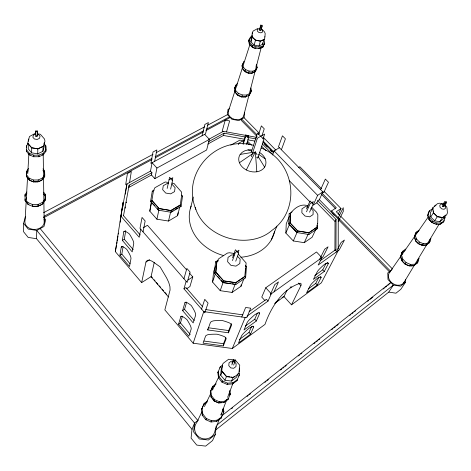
<?xml version="1.0" encoding="UTF-8"?>
<svg xmlns="http://www.w3.org/2000/svg" width="471" height="471" viewBox="0 0 471 471"><rect width="100%" height="100%" fill="white"/><g stroke="black" fill="none" stroke-linecap="round" stroke-linejoin="round"><path stroke-width="0.71" d="M338.219 249.194L338.26 217.743L343.259 207.687L343.271 211.455L338.255 221.488M25.422 216.572L23.579 223.354L23.55 231.726L28.183 237.437L36.555 238.709L192.009 429.352L191.067 438.107L196.731 445.089L205.668 446.102L212.545 440.579L215.371 434.445L216.112 426.302M334.922 250.755L335.04 221.464L336.064 219.392L317.795 200.693L319.362 199.663L322.882 191.903L317.613 195.347L313.18 205.221L316.836 202.813L317.795 200.693M335.446 250.472L335.97 249.459L336.064 219.392M26.935 191.98L25.045 194.641L25.034 196.342L26.924 193.687M45.934 149.725L45.881 151.297L43.409 154.718L38.981 156.725L33.777 156.761L29.214 154.806L26.535 151.397L26.547 149.819L29.231 153.228L33.8 155.189L39.016 155.153L43.462 153.146L45.934 149.725L45.805 145.822L44.015 143.578M26.47 147.47L26.476 145.88L28.172 143.62M42.973 168.895L44.639 171.014L44.704 176.413C41.619 183.814 29.979 183.961 26.664 176.666L26.612 171.232L28.578 168.524M26.612 171.232L26.664 176.666L27.412 177.337M43.603 192.18L45.198 194.235L45.269 200.163L42.696 203.908C38.328 207.269 32.434 207.24 27.889 204.255L25.104 200.605L25.11 198.903L27.907 202.559L27.889 204.255L28.884 204.691M29.231 153.228L29.214 154.806L30.474 154.865M26.676 174.976L29.173 178.203L29.155 179.887L33.406 181.706L38.263 181.629L42.396 179.686L42.449 178.014L44.757 174.741M44.274 142.477L44.139 146.769L42.896 151.332L37.721 153.858L31.634 152.828L31.704 147.817L27.659 143.402L28.908 139.075M32.976 206.439L32.646 206.292L32.676 204.608L27.907 202.559M29.173 178.203L33.435 180.028L33.671 182.065M33.777 156.761L33.8 155.189M316.948 225.073L316.901 227.24L317.495 228.606L308.911 234.487L296.907 232.55L288.699 223.919L289.147 213.81L292.032 211.926M317.595 223.542L317.495 228.606L316.047 228.906L312.114 237.26L304.248 242.683L293.298 240.94L285.832 233.033L286.262 223.737L289.559 215.877M317.69 223.678L317.854 214.77L316.536 212.215L311.784 207.322M35.843 132.481L35.878 130.485L37.256 132.08L37.156 136.731L36.473 135.936M37.721 153.858L37.833 148.86L43.603 146.116L44.951 141.176L44.562 139.104L41.071 135.065L40.117 134.223L37.315 133.74M36.555 238.709L36.762 230.419L43.968 226.498L45.687 219.727L43.809 217.467M42.449 178.014L38.304 179.957L37.904 182M38.981 156.725L39.016 155.153M45.334 198.474L42.749 202.224L38.116 204.479L38.074 206.163L32.646 206.292M42.896 151.332L43.049 146.34M43.462 153.146L43.409 154.718L42.06 154.788M42.749 202.224L42.696 203.908L37.639 206.327M43.915 177.102L44.704 176.413L44.639 171.014M45.805 145.822L45.881 151.297M43.838 201.164L45.269 200.163L45.198 194.235M308.829 232.851L316.901 227.24L308.829 232.851L297.672 231.043L290.036 223.024L290.501 213.457L289.147 213.81M290.501 213.457L290.036 223.024M26.182 201.494L25.151 219.774A9.809 7.86 -2.3 0 0 34.825 229.436A9.809 7.86 -2.3 0 0 44.068 219.233M26.305 199.298L27.548 177.361M27.754 173.705L28.866 153.958M245.479 268.753L244.82 276.559L235.712 282.777L223.607 280.975L215.783 272.191L216.854 261.741L218.12 260.781M245.338 272.868L246.109 262.965L238.367 254.134M218.026 260.269L215.565 261.876L214.405 273.121L222.812 282.571L235.83 284.502L245.615 277.802L246.486 266.592L245.503 265.509M239.244 371.566L239.727 365.213L235.347 360.132L228.647 359.249L223.495 363.082L222.383 364.489L221.776 371.195L226.41 376.629L233.551 377.548L238.956 373.426L239.368 368.063M257.884 28.437L253.157 31.033L252.25 32.923L251.914 36.65L252.262 37.091L255.506 40.235L260.392 41.218L264.637 39.205L264.826 36.72M264.914 36.991L265.185 33.465L264.408 31.74L261.799 29.231M252.179 35.025L251.208 38.481L250.896 41.925L254.116 45.063L258.979 46.034L262.6 44.268L262.712 42.89M215.547 265.903L213.628 271.714L212.556 282.041L220.204 290.678L232.062 292.414L241.011 286.25L241.123 284.878M207.876 328.823L207.764 329.935L228.512 332.797L228.706 330.571L231.444 323.654M238.956 373.426L238.167 373.474L236.46 377.277L231.491 381.08L224.932 380.244L220.687 375.246L221.246 369.07L222.571 365.855M223.325 345.891L226.162 338.737A7.024 3.232 4.1 0 0 224.208 336.553A34.142 15.372 4.5 0 0 217.09 334.222A33.977 15.296 4 0 0 208.977 334.463A7.036 3.238 4.3 0 0 205.639 335.935L203.072 343.153L223.325 345.891L223.525 343.7L225.845 337.831M259.509 133.464L244.066 117.726L244.543 112.498M238.567 144.656L238.703 143.231L242.141 141.294L243.43 141.524M244.066 117.726L238.85 120.564L231.926 119.298L227.422 114.671L227.982 109.437L229.724 108.513M126.199 202.548L126.252 202.083L126.157 202.453M181.523 195.141L182.495 196.213L181.088 206.392L171.12 212.262L158.403 210.207L150.585 201.429L152.274 191.226L154.158 190.166M151.356 201.776L149.802 211.161L156.925 219.203L168.518 221.052L177.62 215.636L178.026 212.751M182.495 196.213L181.618 195.483L180.252 205.12L170.973 210.566L159.145 208.653L151.874 200.493L153.464 190.832L152.274 191.226M152.251 277.607L151.303 276.506L141.647 282.6L115.318 251.614L123.084 202.3L121.394 213.192M117.244 240.916L117.562 238.862M117.774 237.49L117.991 236.124M120.158 222.218L120.717 218.626M125.333 194.146L125.563 192.692M125.786 191.238L126.929 183.978L120.635 217.196M151.933 172.692L129.172 185.156L128.807 187.44L151.497 174.976L151.933 172.692L150.502 171.114L152.086 162.719L156.925 168.041L154.829 178.668L151.497 174.976M129.572 182.536L131.35 171.444L127.411 173.564L125.686 184.656L150.502 171.114M153.464 190.832L154.877 187.746L163.737 182.777L165.268 181.983L168.618 182.542M121.259 247.128A6.152 2.32 58.8 0 1 123.131 246.863A21.566 8.078 58.5 0 1 126.717 249.306A21.466 8.001 58.8 0 1 129.808 254.664A6.158 2.331 58.7 0 1 130.991 258.514L129.519 266.527L119.922 255.247L121.259 247.128L122.219 246.557M123.761 231.862A6.311 2.437 59.1 0 1 125.698 231.52A22.108 8.484 58.8 0 1 129.378 233.963A22.002 8.401 59.1 0 1 132.551 239.456A6.317 2.449 59 0 1 133.752 243.448L132.21 251.867L122.36 240.393L123.761 231.862L125.239 231.002M118.309 234.069L118.462 233.151M119.922 255.247L121.83 254.11L123.072 246.663M122.36 240.393L124.309 239.244L125.733 230.713M121.059 216.607L121.259 215.453M282.035 297.69L283.813 296.406L291.514 304.825L300.904 285.679L301.216 283.913L300.31 283.224C282.3 288.8 270.907 307.675 264.985 324.395L232.315 348.493L193.163 343.212L164.85 309.9L170.072 290.03L169.937 286.633L168.736 282.417L166.593 277.843L160.081 266.827L152.339 261.352L149.472 260.11L147.276 260.351L145.969 262.029L141.647 282.6M115.318 251.614L116.525 245.208M116.796 243.784L117.061 242.359M123.496 215.783L129.172 185.156M117.291 240.881L117.556 239.474M140.752 229.236L139.222 237.278L120.841 216.107M154.665 161.323L156.849 149.961L153.01 151.998L150.885 163.366L205.509 133.894L208.4 122.572L204.879 124.444L202.035 135.766M143.037 231.856L145.156 220.976L142.048 217.437L139.981 228.358L187.158 282.423L190.125 272.167L186.852 268.441L183.949 278.744M159.145 208.653L151.898 200.322L150.585 201.429L154.488 205.391M149.802 211.161L151.597 202.147M156.925 219.203L158.827 210.26L157.379 208.641M167.176 188.441L169.578 177.284L172.545 180.534L170.62 189.118M172.186 180.587L172.828 177.72L169.054 179.84M154.241 262.441L151.056 276.66L168.536 297.06M168.518 221.052L170.579 212.156L171.12 212.262L171.014 210.407L180.293 204.956L181.088 206.392L179.792 206.734L177.62 215.636M170.973 210.566L159.18 208.494L158.403 210.207L158.827 210.26M261.317 47.1L243.819 115.224A8.001 5.94 16.4 0 1 234.334 119.31A8.001 5.94 16.4 0 1 228.553 110.738M190.484 208.129L193.387 197.013M204.638 134.365L209.412 139.381L206.628 149.99L154.829 178.668M432.337 208.853L429.411 210.843L428.575 212.162L427.591 215.512L428.84 219.321L431.995 222.571L436.205 224.373L440.326 224.225L443.24 222.188L443.611 220.84M443.24 222.188L444.106 220.881L445.036 217.508L444.606 216.248M250.872 87.995L251.426 90.626L249.907 93.452L246.569 95.054L246.074 96.72C240.916 98.639 234.393 94.388 234.428 88.731L236.46 84.244L237.578 83.726M234.428 88.731L236.46 84.244M264.019 40.147L264.714 43.132L263.313 45.669L260.18 47.059L256.153 46.923C255.688 50.98 250.26 45.287 249.3 44.139L248.647 41.136L249.071 39.605L250.513 37.091L252.397 36.279M242.424 66.735L242.035 65.781L243.866 61.701L242.035 65.781C242.012 70.715 247.034 74.094 251.667 73.358L255.364 71.457L257.184 67.377L256.554 64.509L256.065 66.146L256.695 69.013L255.841 69.69M234.894 87.053L235.547 90.355L235.076 92.028L238.108 95.572M250.089 38.616L250.513 37.091M181.618 195.483L181.653 192.186L173.982 183.443L171.974 183.107M207.735 144.091L223.442 135.465L224.084 133.187L244.849 136.92M249.071 39.605L249.73 42.614L249.3 44.139L252.709 47.259M242.494 64.133L243.095 67.012L242.63 68.66L245.05 71.209L248.635 72.734L252.415 72.822L255.364 71.457L257.184 67.377M250.896 41.925L252.262 37.091M226.516 131.921L229.642 120.906L225.256 120.105L222.194 131.144L256.583 137.332M429.052 242.971L429.982 241.576L430.894 238.355L429.964 239.757L429.052 242.971L426.29 244.938C422.31 246.033 418.03 244.62 415.716 241.134L414.421 236.725L415.381 233.528L416.276 232.115L419.055 230.189L418.154 231.608L415.381 233.528M235.547 90.355L238.255 93.264L237.784 94.936L241.817 96.655L246.074 96.72M249.73 42.614L252.321 45.293L251.891 46.817L255.712 48.448M243.095 67.012L245.515 69.567L245.244 71.951M201.559 309.076L204.767 299.338L208.07 303.112L204.797 312.803L183.967 288.817L186.139 281.252M254.116 45.063L255.506 40.235L251.914 36.65M28.142 141.2L29.496 136.513L35.219 133.375M259.55 29.349L260.834 24.898L262.141 26.152L260.852 30.603L260.198 29.979M261.164 29.043L262.27 25.228L260.804 25.917L259.521 30.374L260.251 30.026M255.853 69.82L252.898 71.192L249.112 71.097L248.37 73.282M246.569 95.054L242.3 94.989L241.576 97.05M417.018 263.348L418.083 259.674L419.025 258.255L417.96 261.935L417.018 263.348L413.885 265.615C407.698 267.369 401.068 262.771 400.621 256.348L401.745 252.691L402.652 251.255L405.802 249.047L404.889 250.484L401.745 252.691L402.116 254.499M215.783 272.191L216.895 261.576L215.565 261.876M427.591 215.512L428.427 214.193L429.411 210.843M258.979 46.034L260.392 41.218L264.637 39.205M252.898 71.192L252.415 72.822L251.667 73.358M260.18 47.059L259.733 48.578L255.482 48.436M180.782 316.765A6.388 2.485 56.6 0 1 182.989 316.795A22.408 8.619 56.3 0 1 186.969 319.65A22.267 8.543 56.7 0 1 190.149 325.161A6.4 2.49 56.5 0 1 191.214 328.97L188.853 336.282L178.58 324.201L180.782 316.765L181.729 316.118M184.92 302.759A6.547 2.614 56.8 0 1 187.211 302.729A22.967 9.079 56.5 0 1 191.314 305.591A22.826 8.996 56.8 0 1 194.57 311.254A6.559 2.62 56.7 0 1 195.653 315.193L193.169 322.894L182.607 310.589L184.92 302.759L185.898 302.105M189.407 273.068L192.78 276.913L189.925 286.556L186.492 288.823M262.6 44.268L264.031 39.458M178.58 324.201L180.458 322.918L182.483 316.147M182.607 310.589L184.526 309.288L186.675 302.105M263.313 45.669L262.859 47.182L259.733 48.578L258.391 48.531M261.211 47.436L262.859 47.182L264.714 43.132M249.907 93.452L249.412 95.113L245.238 97.103M415.716 241.134L414.421 236.725L415.322 235.312L416.276 232.115M248.111 95.725L249.412 95.113L251.426 90.626M402.205 261.193L400.621 256.348L401.527 254.911L402.652 251.255M243.089 143.266L245.762 134.677L248.659 137.662L246.574 144.25M243.154 144.432L245.415 137.173L248.735 135.312L247.905 137.95M228.194 111.927L249.913 44.527M251.437 151.703L257.549 133.005L263.984 139.575L257.684 158.162L256.724 157.173M258.467 134.712L261.37 125.887L264.255 128.813L261.994 135.589M251.314 156.814L257.449 138.162L264.667 134.064L263.036 138.898M212.556 282.041L215.329 273.722L214.405 273.121L215.824 272.038L223.66 280.828L235.771 282.629L244.885 276.406L245.615 277.802M193.163 343.212L203.76 311.614L246.745 317.701L250.731 308.193L245.656 307.463L241.753 316.995M223.607 280.975L222.812 282.571L230.884 283.607M220.204 290.678L223.101 282.447L221.158 280.269M232.586 257.737L235.406 249.76L238.597 253.263L235.735 261.211M207.764 329.935L210.46 322.335A7.218 3.409 4.3 0 1 213.905 320.78A34.836 16.091 4 0 1 222.235 320.521A35.001 16.179 4.5 0 1 229.518 322.971A7.206 3.403 4.1 0 1 231.496 325.273L228.512 332.797M232.468 260.593L235.288 252.633L238.997 250.201L238.043 252.856M272.556 154.994L274.034 150.873L279.397 147.723M281.393 149.754L285.42 138.833L282.435 135.831L278.461 146.775L323.695 192.721L328.475 182.236L325.355 179.086L320.627 189.607M232.062 292.414L235.129 284.231L235.83 284.502L235.712 282.777M219.551 418.642L215.129 430.3A10.356 10.079 27.4 0 1 200.964 438.095A10.356 10.079 27.4 0 1 196.79 422.41L201.894 411.848M221.111 414.527L226.569 400.126M227.611 397.383L233.068 382.982M241.011 286.25L243.913 278.726M192.009 429.352L194.529 423.064L198.291 420.144M216.695 421.398L217.261 420.144L221.753 416.853L221.176 418.107L216.695 421.398L211.032 421.987L205.733 419.708L202.253 415.187L201.523 409.658L204.231 403.335L207.611 400.933M201.523 409.658L204.231 403.335M271.261 239.963L276.883 226.109M217.814 372.667L218.303 371.454L219.074 376.676L222.489 380.986L227.623 383.194L233.08 382.693L237.372 379.644L236.831 380.833L232.55 383.883L227.104 384.383L221.982 382.181L218.579 377.883L217.814 372.667L220.357 366.732L222.512 365.243M219.863 367.951L220.357 366.732M223.943 402.505L224.502 401.251L228.512 398.36L227.94 399.614L223.943 402.505L218.874 403.005L214.117 400.962L210.973 396.935L210.29 392.031L212.745 386.291L216.195 383.865M212.745 386.291L210.29 392.031M202.253 415.187L202.777 413.915L202.041 408.375M405.007 264.19L406.026 262.53L402.758 259.044L401.527 254.911M218.579 377.883L219.074 376.676M210.808 390.747L211.497 395.664L210.973 396.935L211.732 397.459M220.687 375.246L222.277 371.413L221.776 371.195M232.315 348.493L245.214 317.489M229.848 390.382L230.384 393.868L227.94 399.614L226.522 399.797M221.176 418.107L223.86 411.772L223.36 408.339M236.831 380.833L239.345 374.887L239.032 372.944M220.84 414.998L221.358 413.756M245.632 266.127L246.486 266.592M202.777 413.915L206.269 418.448L205.733 419.708L206.263 419.49M221.982 382.181L222.489 380.986M211.497 395.664L214.652 399.696L214.117 400.962L218.874 403.005L219.421 401.751L224.502 401.251M285.832 233.033L289.424 224.573L288.699 223.919L290.095 222.865L297.737 230.89L308.905 232.698L308.911 234.487L308.099 234.34L304.248 242.683M231.891 363.094L233.422 359.52L235.153 361.528L233.61 365.096M224.932 380.244L226.563 376.441L222.277 371.413M231.814 364.931L233.345 361.363L235.365 359.844L234.593 361.634M321.41 257.125L316.506 251.967L265.774 287.757L261.764 297.083L265.067 300.739M239.244 339.585L249.006 332.42L251.573 326.521M245.367 326.038L254.746 319.226L257.496 312.909M227.104 384.383L227.623 383.194M211.032 421.987L211.579 420.733L217.261 420.144M253.698 326.962A6.388 1.413 -42.5 0 0 252.586 326.538A22.514 4.922 -42.3 0 0 248.976 328.299A22.255 4.845 -42.5 0 0 244.231 332.65A6.406 1.419 -42.4 0 0 241.511 335.894L238.485 343.035L250.537 334.157L253.698 326.962L252.921 326.085M259.645 313.439A6.535 1.49 -42.6 0 0 258.532 312.927A23.026 5.193 -42.4 0 0 254.87 314.646A22.761 5.11 -42.6 0 0 250.013 319.091A6.559 1.495 -42.5 0 0 247.204 322.447L244.025 329.965L256.318 320.998L259.645 313.439L258.844 312.544M297.672 231.043L293.298 240.94M306.48 209.018L310.042 200.946L313.15 204.143L309.547 212.191M231.491 381.08L233.169 377.295L234.275 376.447M306.521 211.797L310.095 203.737L313.339 201.606L312.438 203.625M246.969 316.224L268.04 301.081L271.272 293.81L265.774 287.757M232.55 383.883L233.08 382.693M274.057 291.82L278.479 281.946L274.781 284.566L270.401 294.428L323.018 256.842L328.069 246.822L324.69 249.212L319.679 259.227M230.384 393.868L229.813 395.134L229.277 391.66M238.803 376.082L239.345 374.887M223.86 411.772L223.283 413.038L222.683 408.928M287.039 290.171L284.007 296.618L274.552 303.477M331.019 212.091L331.572 210.937L336.306 207.735L321.864 193.039M204.449 406.567L210.831 393.362M212.421 390.059L218.803 376.853M338.184 214.228L341.004 208.523L324.013 191.279M321.899 257.637L318.184 265.032L339.267 249.877L344.419 240.057L341.198 242.353L336.082 252.168M246.321 169.972L255.347 151.85L257.054 154.759M308.44 288.77L315.753 283.401L318.932 277.225M314.722 275.659L322.729 269.842L326.062 263.366M321.087 277.602A5.935 1.266 -43.7 0 0 320.362 276.96A20.889 4.416 -43.5 0 0 317.366 278.326A20.689 4.345 -43.7 0 0 312.985 282.359A5.952 1.272 -43.7 0 0 310.307 285.491L306.574 292.868L317.248 285.002L321.087 277.602L320.327 276.795M328.287 263.707A6.07 1.325 -43.9 0 0 327.586 262.983A21.36 4.639 -43.7 0 0 324.554 264.302A21.154 4.563 -43.9 0 0 320.08 268.417A6.088 1.336 -43.9 0 0 317.324 271.649L313.403 279.385L324.266 271.467L328.287 263.707L327.121 262.477M338.213 250.631L321.363 282.806L291.514 304.825M418.272 243.813L419.39 242.017L416.452 238.944L415.322 235.312M254.246 72.169L255.412 70.032M248.647 41.136L249.365 39.876M403.818 282.7L414.368 265.208M415.499 263.336L439.237 223.984M402.758 259.044L401.845 260.469L405.101 263.954L409.517 265.838L410.453 264.419L414.827 264.196L417.96 261.935M429.682 218.008L428.84 219.321L431.995 222.571L432.843 221.264L429.682 218.008L428.427 214.193M416.452 238.944L415.552 240.351L418.478 243.425L422.416 245.103L426.29 244.938L427.215 243.536L429.982 241.576M443.064 217.119L445.86 214.982L443.111 219.133L439.767 221.694L434.627 220.822L430.735 217.037L433.414 212.863L433.255 210.949M442.357 205.25L444.854 201.388L446.437 202.907L443.929 206.763L443.14 206.004M444.589 204.455L446.384 201.7L445.036 202.713L442.528 206.569L443.876 205.556M434.627 220.822L437.335 216.666L443.023 217.602L446.649 214.829L447.45 212.88L447.02 208.306L446.749 206.963L444.648 204.938M215.653 430.017L388.769 292.097L393.356 285.073L400.638 286.185L405.519 282.276L405.366 279.356M427.215 243.536L423.335 243.701L422.416 245.103L421.704 245.279M436.205 224.373L437.064 223.066L441.192 222.924L444.106 220.881M439.767 221.694L442.505 217.543L443.023 217.602M440.326 224.225L441.192 222.924M444.453 218.379L445.036 217.508M414.827 264.196L413.885 265.615L408.799 265.815M405.519 282.276L400.821 289.294L395.97 293.192L388.769 292.097M389.458 272.579L401.204 255.741M402.046 254.534L428.475 216.648M290.436 213.622C294.157 208.135 301.204 203.03 308.087 205.886M26.594 172.922L28.172 170.755M259.556 152.457A13.9 10.756 18.2 0 1 264.107 167.853A13.9 10.756 18.2 0 1 245.838 169.707A13.9 10.756 18.2 0 1 240.169 154.429L242.159 152.316L244.838 150.779L248.011 149.931A13.9 10.756 18.2 0 1 251.473 149.813M215.371 434.445L208.412 440.014L199.345 438.972L193.587 431.907L194.529 423.064L36.762 230.419L28.278 229.118L23.579 223.354M216.748 425.166L393.356 285.073L388.004 279.574L387.745 272.986L391.566 270.018M221.558 415.981L390.83 282.482L387.833 285.367M231.508 408.74L232.662 407.833M247.081 396.452L248.235 395.54M249.389 394.627L250.543 393.721M264.967 382.34L266.115 381.428M267.269 380.515L268.423 379.608M280.539 370.047L281.693 369.134M282.847 368.222L284.001 367.315M285.155 366.403L286.309 365.49M298.42 355.935L299.574 355.022M300.728 354.11L301.882 353.203M313.998 343.642L315.152 342.729M316.306 341.822L317.46 340.91M318.614 339.997L319.768 339.091M331.878 329.529L333.032 328.617M334.186 327.71L335.34 326.797M336.494 325.885L338.225 324.519M349.765 315.417L350.919 314.504M352.072 313.592L353.221 312.685M354.375 311.773L355.528 310.866M367.645 301.305L368.799 300.392M369.953 299.479L372.838 297.207M383.217 289.011L384.371 288.099M385.525 287.192L386.679 286.28M434.309 206.115L437.765 203.543L439.461 203.213L443.594 203.931M442.505 217.543L437.335 216.666L433.414 212.863L432.808 207.705L434.633 206.345M434.892 206.157L435.999 205.327M275.535 302.4L279.079 299.833M249.124 311.661L266.409 299.279L268.04 301.081M320.109 260.816L335.97 249.459M203.713 404.624L207.081 402.222M215.088 385.561L212.221 387.574L212.815 389.293M341.004 208.523L336.294 211.726L339.879 215.377M183.967 288.817L185.945 287.516L202.665 306.745M239.409 162.736L255.347 151.85L256.825 171.785M187.953 280.068L192.78 276.913M218.073 260.94L216.854 261.741L218.709 258.767L227.416 253.086L229.454 252.75L234.252 253.492M298.62 167.452L299.815 166.716L321.44 188.665M145.969 262.029L149.607 259.78M143.196 227.799L147.47 225.291L186.516 269.771M171.803 211.438L173.034 210.714M174.876 209.63L177.95 207.817M230.761 145.174L239.88 140.117L243.913 140.835M208.83 139.286L223.366 131.356M156.925 168.041L209.412 139.381M208.329 141.812L224.084 133.187M43.809 217.649L152.051 159.528M155.295 157.785L203.26 132.033M205.851 130.638L229.183 118.109L229.542 116.843L206.251 129.331M43.85 216.383L151.898 158.462M155.136 156.731L203.66 130.72M43.585 212.686L152.981 154.358M156.219 152.633L204.767 126.746M207.358 125.368L227.422 114.671M31.704 147.817L37.968 148.842L43.603 146.116M35.778 134.035L33.423 135.148L32.84 137.196L34.377 138.986L37.132 139.463L39.482 138.339L40.059 136.29L38.522 134.512L37.15 134.27M235.989 85.928L237.107 85.404M253.392 152.227L240.169 154.429M290.077 287.157L291.52 286.892M219.245 402.687L221.77 402.44M32.676 204.608L38.116 204.479M33.435 180.028L38.304 179.957M227.222 376.529L229.866 376.865M231.184 377.035L233.551 377.548M233.057 361.392L231.285 361.157L229.024 362.847L228.788 365.637L230.719 367.892L233.693 368.281L235.947 366.579L236.171 363.789L234.623 361.999M204.031 341.057L223.525 343.7M208.706 327.804L228.706 330.571M205.786 309.594L242.901 314.869M232.297 283.813L234.417 284.131M234.022 255.17L231.873 254.84L228.041 257.354L227.634 261.711L230.925 265.356L235.971 266.127L239.798 263.572L240.157 259.215L237.349 256.124M168.571 183.755L167.176 183.519L163.272 185.715L162.654 189.666L165.71 193.051L170.643 193.864L174.535 191.632L175.112 187.688L172.062 184.338M307.987 207.052L305.349 206.61L301.988 208.812L301.858 212.727L305.067 216.059L309.718 216.825L313.068 214.588L313.156 210.672L310.878 208.323M31.339 147.717L37.968 148.842M443.647 204.455L441.333 204.055L439.82 205.185L439.996 207.193L441.763 208.9L444.088 209.295L445.595 208.158L445.413 206.151L444.53 205.303M223.442 135.465L244.861 139.298M247.717 139.81L254.858 141.094M253.628 145.368C216.254 134.847 180.911 173.098 195.854 209.407M247.711 137.432L256.306 138.974M255.417 40.047L260.704 41.107M260.127 28.89L259.038 28.666L257.396 29.438L257.266 30.986L258.726 32.393L260.922 32.835L262.559 32.057L262.683 30.509L261.222 29.108M251.838 151.109L248.011 149.931M261.146 148.029C294.928 161.023 301.723 209.248 272.008 230.331A44.892 36.196 17.7 0 1 228.058 237.955A44.892 36.196 17.7 0 1 195.2 207.317M252.321 45.293L256.153 46.923M245.515 69.567L249.112 71.097M238.255 93.264L242.3 94.989M432.843 221.264L437.064 223.066M433.438 222.913L435.269 223.696M419.39 242.017L423.335 243.701M406.026 262.53L410.453 264.419M214.652 399.696L219.421 401.751M206.269 418.448L211.579 420.733M265.191 158.827L258.815 154.464M27.659 143.402L28.301 143.826L28.248 148.854L31.634 152.828M26.029 201.235L25.104 200.605L25.045 194.641M433.196 212.539L437.435 216.648M321.328 194.211L335.746 208.888M263.112 137.138L275.982 150.255M340.904 216.425L392.661 269.171M274.034 150.873L317.613 195.347M256.978 134.747L241.617 119.057L241.24 120.317L257.084 136.513M263.124 141.023L273.881 152.009M331.572 210.937L338.219 217.72M339.244 218.762L390.353 270.96M262.794 141.859L273.41 152.71M319.362 199.663L338.26 218.98M264.243 143.826L267.304 146.964M270.372 150.096L271.908 151.662M332.049 213.139L334.104 215.247M338.737 219.981L389.67 272.044M262.27 143.873L272.844 154.694M261.511 146.104L266.027 150.732M316.836 202.813L335.04 221.464M289.212 180.576L310.124 202.077M247.94 141.559L251.49 145.209M247.157 142.613L249.147 144.668M289.424 224.573L297.007 232.55M322.729 269.842L324.266 271.467M315.753 283.401L317.248 285.002M298.467 283.053L300.904 285.679M217.755 276.448L219.698 278.632M254.746 319.226L256.318 320.998M249.006 332.42L250.537 334.157M123.455 215.665L140.258 234.988M124.309 239.244L133.216 249.606M184.526 309.288L194.17 320.504M154.141 279.809L155.083 280.916M156.502 282.565L157.92 284.219M159.333 285.873L160.752 287.528M162.171 289.182L163.59 290.831M165.003 292.485L166.422 294.139M28.725 144.32L31.28 147.317M121.83 254.11L130.049 263.754M180.458 322.918L190.26 334.422M40.165 228.565L197.832 420.503M42.92 170.584L44.58 172.698M212.515 398.46L214.47 400.968M43.544 193.881L45.139 195.93M28.225 178.232L29.967 180.481M264.625 167.123L258.079 156.502M252.25 32.923L252.568 33.641M432.808 207.705L433.049 208.394L430.388 212.58L430.735 217.037M263.984 43.456L264.255 44.651M250.372 89.667L250.925 92.292M26.476 145.88L26.535 151.397M26.429 197.879L26.453 199.351M43.214 154.541L43.868 200.611M43.885 202.077L44.186 223.283M122.872 206.575A33.311 0.483 -79.8 0 1 123.125 205.297M123.361 204.12A33.311 0.483 -79.8 0 1 123.579 203.042M125.045 208.2A32.876 0.389 -79.9 0 1 125.274 206.963M274.652 231.255A43.679 35.814 17.4 0 1 240.893 257.237M223.595 255.559A43.679 35.814 17.4 0 1 191.179 206.08M404.401 281.64A8.784 6.994 34.4 0 1 392.543 283.359A8.784 6.994 34.4 0 1 390.271 271.685M35.566 131.839L35.478 136.496L37.574 135.507L37.674 130.85L35.566 131.839"/></g></svg>
